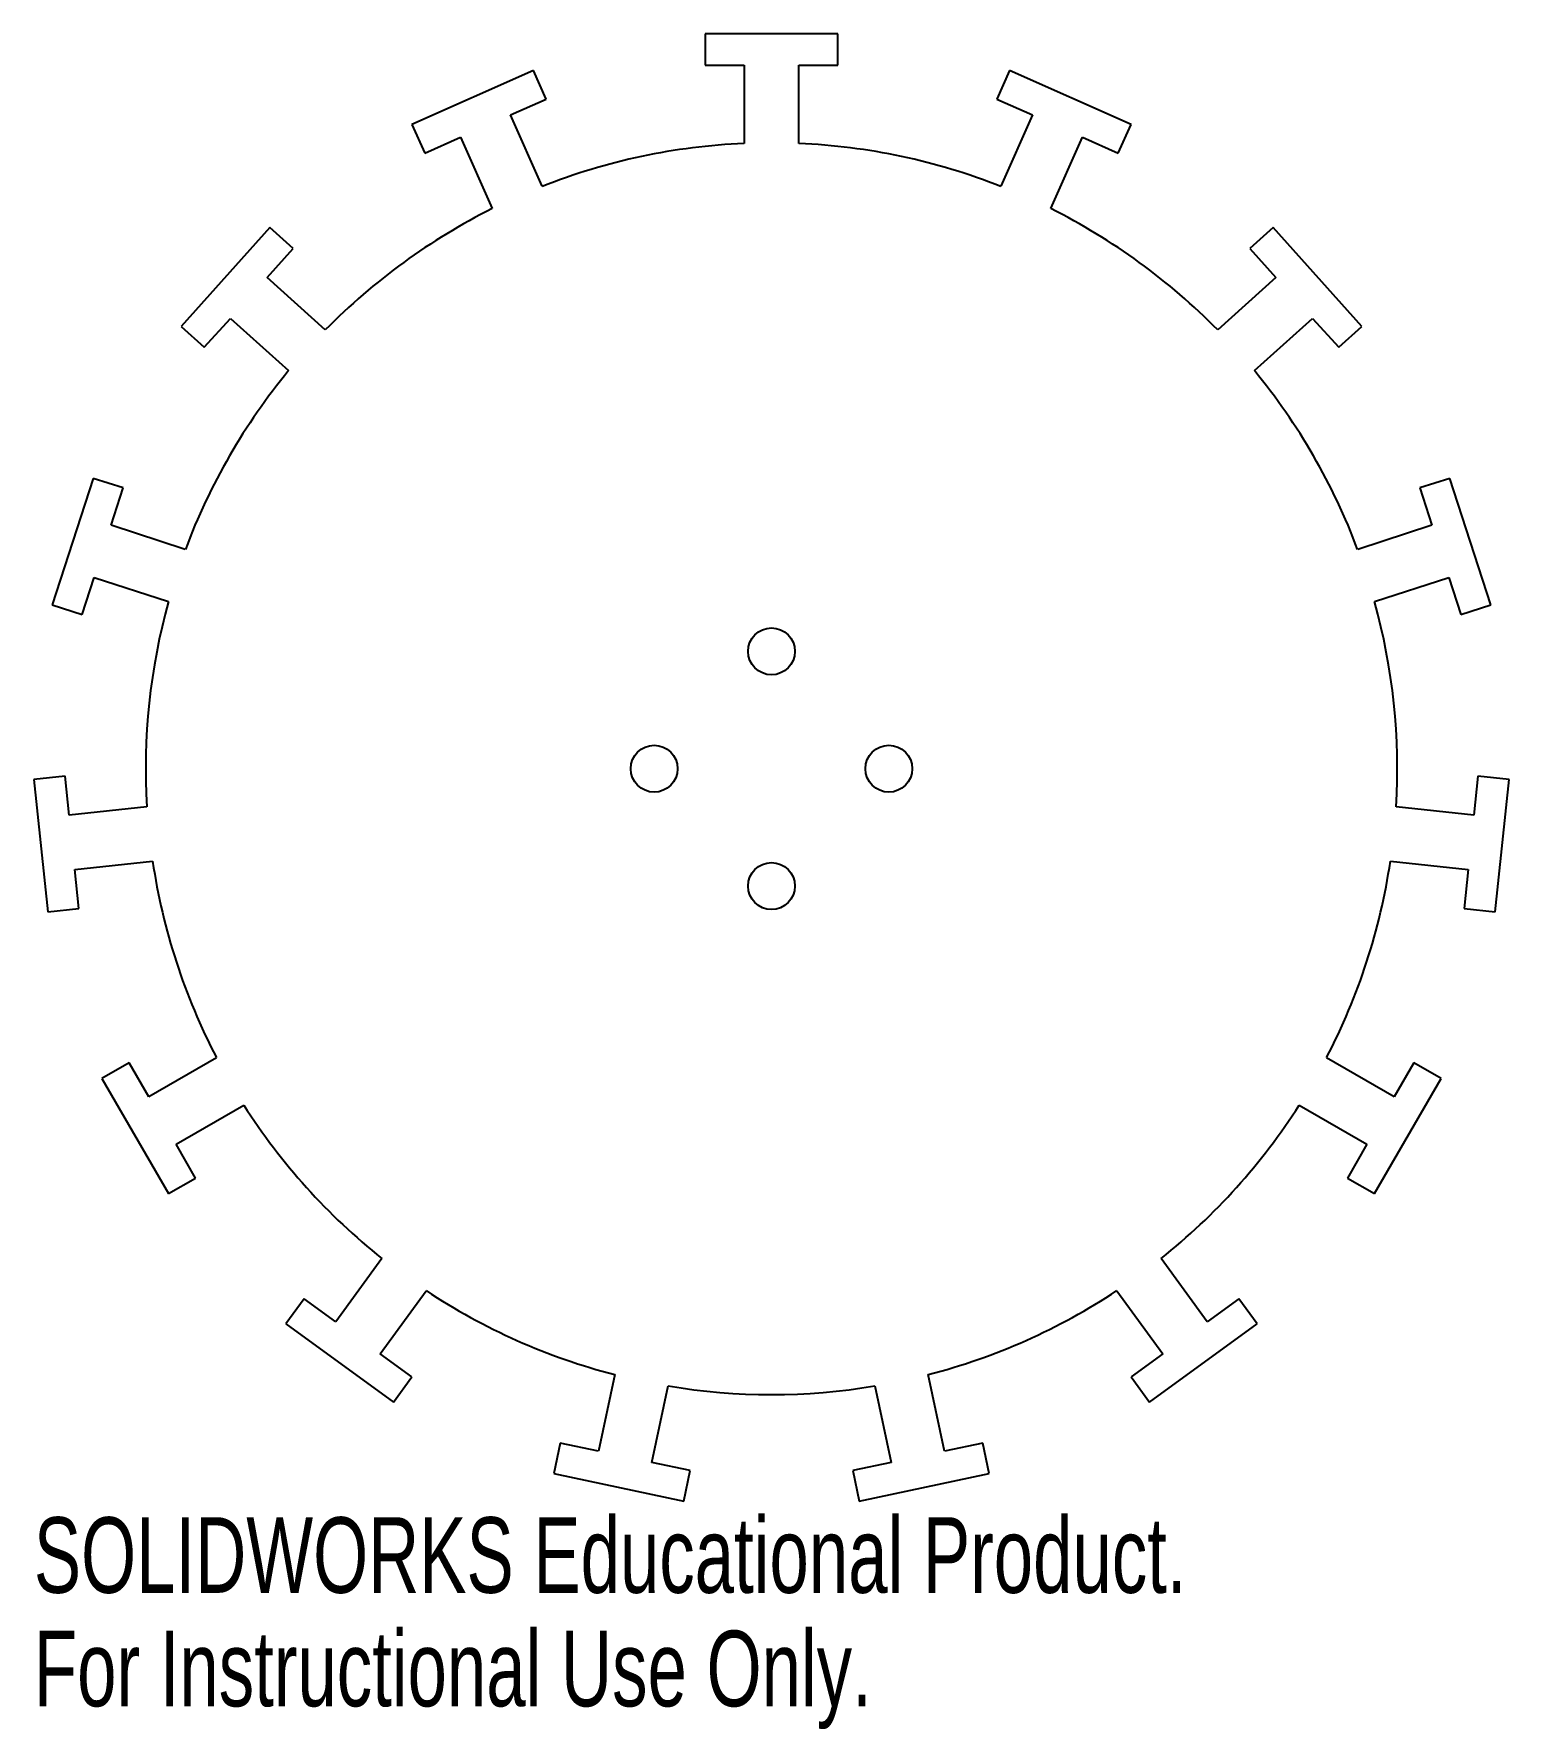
# Model space of a CAD drawing. Header units: millimetres. Extents: x -47 to 47, y -61 to 47.
import ezdxf

# ---------------------------------------------------------------- set-up
doc = ezdxf.new("R2010")
doc.units = ezdxf.units.MM
doc.styles.add('SLDTEXTSTYLE0', font='TXT', dxfattribs={"width": 0.7})

msp = doc.modelspace()

# ---------------------------------------------------------------- linework, layer by layer
at = {"color": 7, "linetype": 'Continuous', "lineweight": 25}
for p, q in [((-4.25, 46.96), (-4.25, 44.96)), ((4.25, 46.96), (-4.25, 46.96)), ((4.25, 44.96), (4.25, 46.96)), ((-15.22, 44.63), (-22.98, 41.17)), ((-14.41, 42.8), (-15.22, 44.63)), ((-4.25, 44.96), (-1.75, 44.96)), ((-1.75, 44.96), (-1.75, 39.96)), ((1.75, 44.96), (4.25, 44.96)), ((1.75, 39.96), (1.75, 44.96)), ((15.22, 44.63), (14.41, 42.8)), ((22.98, 41.17), (15.22, 44.63)), ((-16.69, 41.79), (-14.41, 42.8)), ((14.41, 42.8), (16.69, 41.79)), ((-22.98, 41.17), (-22.17, 39.35)), ((-14.66, 37.22), (-16.69, 41.79)), ((16.69, 41.79), (14.66, 37.22)), ((22.17, 39.35), (22.98, 41.17)), ((-22.17, 39.35), (-19.89, 40.36)), ((-19.89, 40.36), (-17.85, 35.8)), ((17.85, 35.8), (19.89, 40.36)), ((19.89, 40.36), (22.17, 39.35)), ((-32.06, 34.58), (-37.74, 28.27)), ((-30.57, 33.24), (-32.06, 34.58)), ((32.06, 34.58), (30.57, 33.24)), ((37.74, 28.27), (32.06, 34.58)), ((-32.24, 31.39), (-30.57, 33.24)), ((30.57, 33.24), (32.24, 31.39)), ((-28.53, 28.04), (-32.24, 31.39)), ((32.24, 31.39), (28.53, 28.04)), ((-37.74, 28.27), (-36.26, 26.93)), ((-36.26, 26.93), (-34.58, 28.78)), ((-34.58, 28.78), (-30.87, 25.44)), ((30.87, 25.44), (34.58, 28.78)), ((34.58, 28.78), (36.26, 26.93)), ((36.26, 26.93), (37.74, 28.27)), ((-43.35, 18.55), (-45.98, 10.47)), ((-41.45, 17.94), (-43.35, 18.55)), ((43.35, 18.55), (41.45, 17.94)), ((45.98, 10.47), (43.35, 18.55)), ((-42.22, 15.56), (-41.45, 17.94)), ((41.45, 17.94), (42.22, 15.56)), ((-37.47, 14.01), (-42.22, 15.56)), ((42.22, 15.56), (37.47, 14.01)), ((-44.07, 9.85), (-43.3, 12.23)), ((-43.3, 12.23), (-38.55, 10.68)), ((38.55, 10.68), (43.3, 12.23)), ((43.3, 12.23), (44.07, 9.85)), ((-45.98, 10.47), (-44.07, 9.85)), ((44.07, 9.85), (45.98, 10.47)), ((-45.16, -0.47), (-47.15, -0.68)), ((-47.15, -0.68), (-46.26, -9.14)), ((-44.9, -2.96), (-45.16, -0.47)), ((45.16, -0.47), (44.9, -2.96)), ((47.15, -0.68), (45.16, -0.47)), ((46.26, -9.14), (47.15, -0.68)), ((-39.93, -2.44), (-44.9, -2.96)), ((44.9, -2.96), (39.93, -2.44)), ((-44.53, -6.44), (-39.56, -5.92)), ((-44.27, -8.93), (-44.53, -6.44)), ((39.56, -5.92), (44.53, -6.44)), ((44.53, -6.44), (44.27, -8.93)), ((-46.26, -9.14), (-44.27, -8.93)), ((44.27, -8.93), (46.26, -9.14)), ((-41.06, -18.8), (-42.8, -19.8)), ((-39.81, -20.97), (-41.06, -18.8)), ((-35.48, -18.47), (-39.81, -20.97)), ((39.81, -20.97), (35.48, -18.47)), ((41.06, -18.8), (39.81, -20.97)), ((42.8, -19.8), (41.06, -18.8)), ((-42.8, -19.8), (-38.55, -27.16)), ((38.55, -27.16), (42.8, -19.8)), ((-38.06, -24), (-33.73, -21.5)), ((33.73, -21.5), (38.06, -24)), ((-36.81, -26.16), (-38.06, -24)), ((38.06, -24), (36.81, -26.16)), ((-38.55, -27.16), (-36.81, -26.16)), ((36.81, -26.16), (38.55, -27.16)), ((-24.9, -31.3), (-27.84, -35.35)), ((27.84, -35.35), (24.9, -31.3)), ((-25.01, -37.4), (-22.07, -33.36)), ((22.07, -33.36), (25.01, -37.4)), ((-29.87, -33.88), (-31.04, -35.49)), ((-27.84, -35.35), (-29.87, -33.88)), ((29.87, -33.88), (27.84, -35.35)), ((31.04, -35.49), (29.87, -33.88)), ((-31.04, -35.49), (-24.17, -40.49)), ((24.17, -40.49), (31.04, -35.49)), ((-22.99, -38.87), (-25.01, -37.4)), ((25.01, -37.4), (22.99, -38.87)), ((-24.17, -40.49), (-22.99, -38.87)), ((-10.02, -38.72), (-11.06, -43.62)), ((11.06, -43.62), (10.02, -38.72)), ((22.99, -38.87), (24.17, -40.49)), ((-7.64, -44.34), (-6.6, -39.45)), ((6.6, -39.45), (7.64, -44.34)), ((-13.51, -43.1), (-13.92, -45.05)), ((-11.06, -43.62), (-13.51, -43.1)), ((13.51, -43.1), (11.06, -43.62)), ((13.92, -45.05), (13.51, -43.1)), ((-5.19, -44.86), (-7.64, -44.34)), ((7.64, -44.34), (5.19, -44.86)), ((-13.92, -45.05), (-5.61, -46.82)), ((-5.61, -46.82), (-5.19, -44.86)), ((5.19, -44.86), (5.61, -46.82)), ((5.61, -46.82), (13.92, -45.05))]:
    msp.add_line(p, q, dxfattribs=at)
for centre in [(0, 7.5), (-7.5, 0), (7.5, 0), (0, -7.5)]:
    msp.add_circle(centre, 1.5, dxfattribs=at)
for start, end in [(92.5075, 111.4925), (68.5075, 87.4925), (116.5075, 135.4925), (44.5075, 63.4925), (140.5075, 159.4925), (20.5075, 39.4925), (164.5075, 183.4925), (356.5075, 15.4925), (188.5075, 207.4925), (332.5075, 351.4925), (212.5075, 231.4925), (308.5075, 327.4925), (236.5075, 255.4925), (284.5075, 303.4925), (260.5075, 279.4925)]:
    msp.add_arc((0, 0), 40, start, end, dxfattribs=at)

# ---------------------------------------------------------------- texts
at = {"color": 7, "linetype": 'Continuous', "char_height": 4.8336, "attachment_point": 1, "style": 'SLDTEXTSTYLE0'}
for s, insert in [('SOLIDWORKS Educational Product.', (-47.15, -47.84)), ('For Instructional Use Only.', (-47.15, -55.09))]:
    msp.add_mtext(s, dxfattribs=dict(at, insert=insert))

doc.saveas('drawing.dxf')
